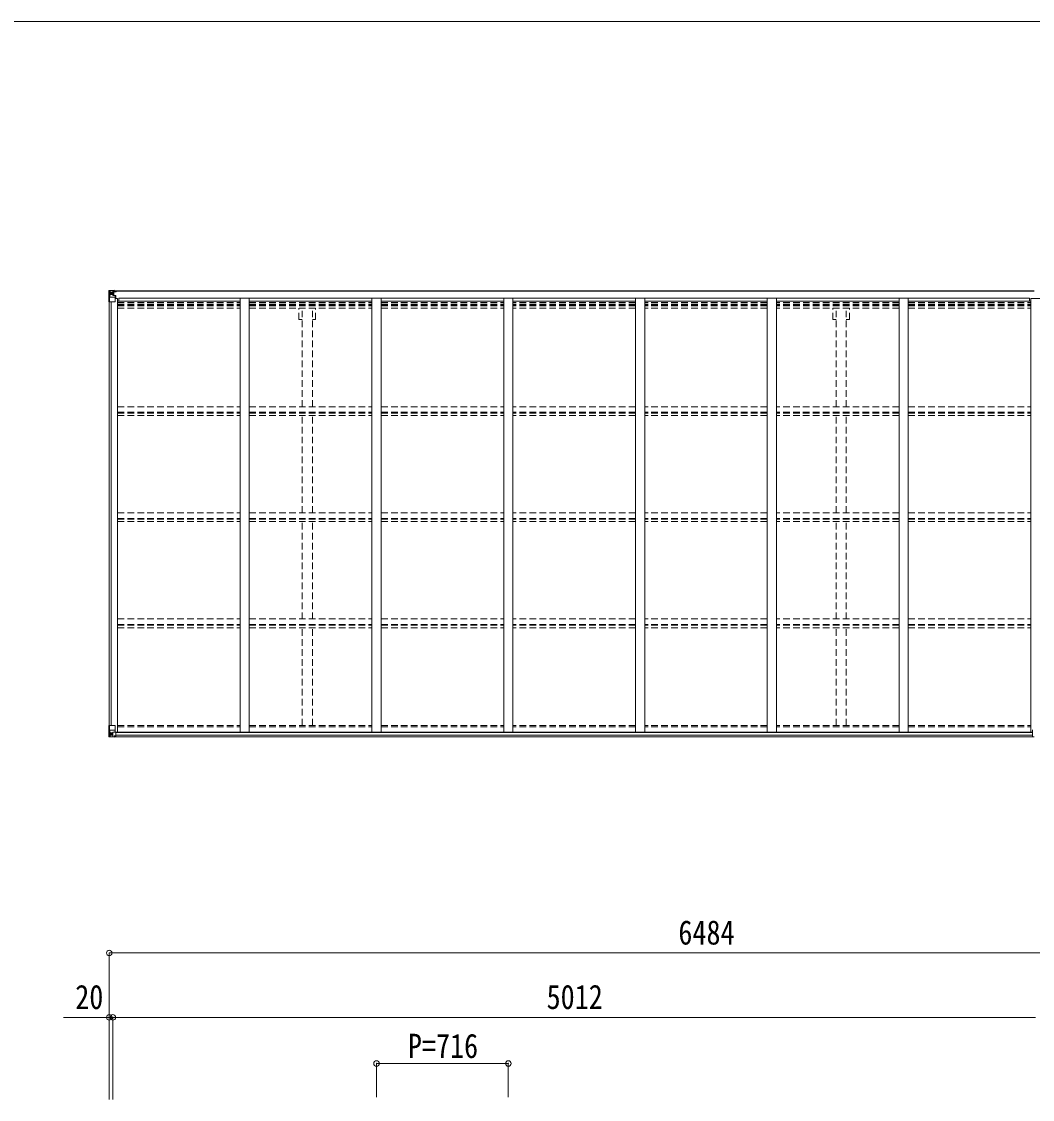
# Model space of a CAD drawing. Units: millimetres at full size, sheet at 1:30. Extents: x -8432 to 8432, y -5820 to 5820.
# Drawn here: x -407 to 5085, y -34 to 5820 of the extents above; entities that cross this region are included whole.
import ezdxf
from ezdxf.enums import TextEntityAlignment as Align

# ---------------------------------------------------------------- set-up
doc = ezdxf.new("R2010")
doc.units = ezdxf.units.MM
doc.header["$LTSCALE"] = 30
doc.header["$PDMODE"] = 32
doc.header["$PDSIZE"] = 30
doc.linetypes.add('DASHED1', pattern=[1.8, 1.2, -0.6])
for name, color, linetype, lineweight in [('0-3_ELV2', 4, 'Continuous', 9), ('0-4_TABLE1', 6, 'Continuous', 9), ('0-6_OTH_LINE', 6, 'Continuous', 9), ('F-0_240', 7, 'Continuous', 9)]:
    doc.layers.add(name, color=color, linetype=linetype, lineweight=lineweight)
doc.styles.add('ＭＳ ゴシック', font='')
doc.styles.get('ＭＳ ゴシック').set_extended_font_data('MS Gothic')

msp = doc.modelspace()

# ---------------------------------------------------------------- linework, layer by layer
at = {"layer": '0-3_ELV2'}
for p, q in [((90.87, 4357.95), (5094.87, 4357.95)), ((90.87, 4355.8), (5094.87, 4355.8)), ((69.37, 4297.18), (69.37, 1997.87)), ((79.07, 4297.18), (79.07, 1997.87)), ((114.37, 4315.83), (101.37, 4315.83)), ((114.37, 4315.83), (114.37, 1961.85)), ((114.37, 4302.15), (780.37, 4302.15)), ((121.87, 4302.15), (121.87, 4317.66)), ((121.87, 4317.66), (5068.87, 4317.66)), ((780.37, 4317.65), (780.37, 1961.85)), ((830.37, 4317.65), (830.37, 1961.85)), ((830.37, 4302.15), (1496.37, 4302.15)), ((1496.37, 4317.65), (1496.37, 1961.85)), ((1546.37, 4317.65), (1546.37, 1961.85)), ((1546.37, 4302.15), (2212.37, 4302.15)), ((2212.37, 4317.65), (2212.37, 1961.85)), ((2262.37, 4317.65), (2262.37, 1961.85)), ((2928.37, 4302.15), (2262.37, 4302.15)), ((2928.37, 4317.65), (2928.37, 1961.85)), ((2978.37, 4317.65), (2978.37, 1961.85)), ((3644.37, 4302.15), (2978.37, 4302.15)), ((3644.37, 4317.65), (3644.37, 1961.85)), ((3694.37, 4317.65), (3694.37, 1961.85)), ((4360.37, 4302.15), (3694.37, 4302.15)), ((4360.37, 4317.65), (4360.37, 1961.85)), ((4410.37, 4317.65), (4410.37, 1961.85)), ((4410.37, 4302.15), (5076.37, 4302.15)), ((5068.87, 4302.15), (5068.87, 4317.66)), ((5076.37, 1961.85), (5076.37, 4315.83)), ((5076.37, 4315.83), (5126.37, 4315.83)), ((94.11, 1961.85), (5084.87, 1961.85)), ((95.87, 1936.08), (5094.87, 1936.08)), ((105.87, 1959.59), (5084.87, 1959.59)), ((105.87, 1943.97), (5084.87, 1943.97))]:
    msp.add_line(p, q, dxfattribs=at)
at = {"layer": '0-3_ELV2', "linetype": 'DASHED1'}
for p, q in [((114.37, 4293.75), (780.37, 4293.75)), ((114.37, 4285.55), (780.37, 4285.55)), ((114.37, 4281.63), (780.37, 4281.63)), ((114.37, 4276.55), (780.37, 4276.55)), ((830.37, 4293.75), (1496.37, 4293.75)), ((830.37, 4285.55), (1496.37, 4285.55)), ((830.37, 4281.63), (1496.37, 4281.63)), ((830.37, 4276.55), (1496.37, 4276.55)), ((1546.37, 4293.75), (2212.37, 4293.75)), ((1546.37, 4285.55), (2212.37, 4285.55)), ((1546.37, 4281.63), (2212.37, 4281.63)), ((1546.37, 4276.55), (2212.37, 4276.55)), ((2928.37, 4293.75), (2262.37, 4293.75)), ((2928.37, 4285.55), (2262.37, 4285.55)), ((2928.37, 4281.63), (2262.37, 4281.63)), ((2928.37, 4276.55), (2262.37, 4276.55)), ((3644.37, 4293.75), (2978.37, 4293.75)), ((3644.37, 4285.55), (2978.37, 4285.55)), ((3644.37, 4281.63), (2978.37, 4281.63)), ((3644.37, 4276.55), (2978.37, 4276.55)), ((4360.37, 4293.75), (3694.37, 4293.75)), ((4360.37, 4285.55), (3694.37, 4285.55)), ((4360.37, 4281.63), (3694.37, 4281.63)), ((4360.37, 4276.55), (3694.37, 4276.55)), ((4410.37, 4293.75), (5076.37, 4293.75)), ((4410.37, 4285.55), (5076.37, 4285.55)), ((4410.37, 4281.63), (5076.37, 4281.63)), ((4410.37, 4276.55), (5076.37, 4276.55)), ((114.37, 4263.54), (780.37, 4263.54)), ((830.37, 4263.54), (1496.37, 4263.54)), ((1100.17, 4201.95), (1100.17, 4263.54)), ((1117.87, 3727.8), (1117.87, 4263.54)), ((1172.87, 3727.8), (1172.87, 4263.54)), ((1190.57, 4201.95), (1190.57, 4263.54)), ((1546.37, 4263.54), (2212.37, 4263.54)), ((2928.37, 4263.54), (2262.37, 4263.54)), ((3644.37, 4263.54), (2978.37, 4263.54)), ((4360.37, 4263.54), (3694.37, 4263.54)), ((4000.17, 4201.95), (4000.17, 4263.54)), ((4017.87, 3727.8), (4017.87, 4263.54)), ((4072.87, 3727.8), (4072.87, 4263.54)), ((4090.57, 4201.95), (4090.57, 4263.54)), ((4410.37, 4263.54), (5076.37, 4263.54)), ((1100.17, 4201.95), (1117.87, 4201.95)), ((1172.87, 4201.95), (1190.57, 4201.95)), ((4000.17, 4201.95), (4017.87, 4201.95)), ((4072.87, 4201.95), (4090.57, 4201.95)), ((114.37, 3727.8), (780.34, 3727.8)), ((114.37, 3698.07), (780.34, 3698.07)), ((114.37, 3693.52), (780.34, 3693.52)), ((830.37, 3727.8), (1496.34, 3727.8)), ((830.37, 3698.07), (1496.34, 3698.07)), ((830.37, 3693.52), (1496.34, 3693.52)), ((1546.37, 3727.8), (2212.34, 3727.8)), ((1546.37, 3698.07), (2212.34, 3698.07)), ((1546.37, 3693.52), (2212.34, 3693.52)), ((2928.37, 3727.8), (2262.37, 3727.8)), ((2928.37, 3698.07), (2262.37, 3698.07)), ((2928.37, 3693.52), (2262.37, 3693.52)), ((3644.37, 3727.8), (2978.37, 3727.8)), ((3644.37, 3698.07), (2978.37, 3698.07)), ((3644.37, 3693.52), (2978.37, 3693.52)), ((4360.34, 3727.8), (3694.37, 3727.8)), ((4360.34, 3698.07), (3694.37, 3698.07)), ((4360.34, 3693.52), (3694.37, 3693.52)), ((4410.37, 3727.8), (5076.37, 3727.8)), ((4410.37, 3698.07), (5076.37, 3698.07)), ((4410.37, 3693.52), (5076.37, 3693.52)), ((114.37, 3680.51), (780.34, 3680.51)), ((830.37, 3680.51), (1496.34, 3680.51)), ((1117.87, 3151.6), (1117.87, 3680.51)), ((1172.87, 3151.6), (1172.87, 3680.51)), ((1546.37, 3680.51), (2212.34, 3680.51)), ((2928.37, 3680.51), (2262.37, 3680.51)), ((3644.37, 3680.51), (2978.37, 3680.51)), ((4360.34, 3680.51), (3694.37, 3680.51)), ((4017.87, 3151.6), (4017.87, 3680.51)), ((4072.87, 3151.6), (4072.87, 3680.51)), ((4410.37, 3680.51), (5076.37, 3680.51)), ((114.37, 3151.73), (780.34, 3151.73)), ((114.37, 3121.99), (780.34, 3121.99)), ((114.37, 3117.44), (780.34, 3117.44)), ((114.37, 3104.43), (780.34, 3104.43)), ((830.37, 3151.73), (1496.34, 3151.73)), ((830.37, 3121.99), (1496.34, 3121.99)), ((830.37, 3117.44), (1496.34, 3117.44)), ((830.37, 3104.43), (1496.34, 3104.43)), ((1117.87, 2575.52), (1117.87, 3103.24)), ((1172.87, 2575.52), (1172.87, 3103.24)), ((1546.37, 3151.73), (2212.34, 3151.73)), ((1546.37, 3121.99), (2212.34, 3121.99)), ((1546.37, 3117.44), (2212.34, 3117.44)), ((1546.37, 3104.43), (2212.34, 3104.43)), ((2928.37, 3151.73), (2262.37, 3151.73)), ((2928.37, 3121.99), (2262.37, 3121.99)), ((2928.37, 3117.44), (2262.37, 3117.44)), ((2928.37, 3104.43), (2262.37, 3104.43)), ((3644.37, 3151.73), (2978.37, 3151.73)), ((3644.37, 3121.99), (2978.37, 3121.99)), ((3644.37, 3117.44), (2978.37, 3117.44)), ((3644.37, 3104.43), (2978.37, 3104.43)), ((4360.34, 3151.73), (3694.37, 3151.73)), ((4360.34, 3121.99), (3694.37, 3121.99)), ((4360.34, 3117.44), (3694.37, 3117.44)), ((4360.34, 3104.43), (3694.37, 3104.43)), ((4017.87, 2575.52), (4017.87, 3103.24)), ((4072.87, 2575.52), (4072.87, 3103.24)), ((4410.37, 3151.73), (5076.37, 3151.73)), ((4410.37, 3121.99), (5076.37, 3121.99)), ((4410.37, 3117.44), (5076.37, 3117.44)), ((4410.37, 3104.43), (5076.37, 3104.43)), ((114.37, 2575.65), (780.34, 2575.65)), ((830.37, 2575.65), (1496.34, 2575.65)), ((1546.37, 2575.65), (2212.34, 2575.65)), ((2928.37, 2575.65), (2262.37, 2575.65)), ((3644.37, 2575.65), (2978.37, 2575.65)), ((4360.34, 2575.65), (3694.37, 2575.65)), ((4410.37, 2575.65), (5076.37, 2575.65)), ((114.37, 2545.91), (780.34, 2545.91)), ((114.37, 2541.36), (780.34, 2541.36)), ((114.37, 2528.35), (780.34, 2528.35)), ((830.37, 2545.91), (1496.34, 2545.91)), ((830.37, 2541.36), (1496.34, 2541.36)), ((830.37, 2528.35), (1496.34, 2528.35)), ((1117.87, 1998.02), (1117.87, 2527.16)), ((1172.87, 1998.02), (1172.87, 2527.16)), ((1546.37, 2545.91), (2212.34, 2545.91)), ((1546.37, 2541.36), (2212.34, 2541.36)), ((1546.37, 2528.35), (2212.34, 2528.35)), ((2928.37, 2545.91), (2262.37, 2545.91)), ((2928.37, 2541.36), (2262.37, 2541.36)), ((2928.37, 2528.35), (2262.37, 2528.35)), ((3644.37, 2545.91), (2978.37, 2545.91)), ((3644.37, 2541.36), (2978.37, 2541.36)), ((3644.37, 2528.35), (2978.37, 2528.35)), ((4360.34, 2545.91), (3694.37, 2545.91)), ((4360.34, 2541.36), (3694.37, 2541.36)), ((4360.34, 2528.35), (3694.37, 2528.35)), ((4017.87, 1998.02), (4017.87, 2527.16)), ((4072.87, 1998.02), (4072.87, 2527.16)), ((4410.37, 2545.91), (5076.37, 2545.91)), ((4410.37, 2541.36), (5076.37, 2541.36)), ((4410.37, 2528.35), (5076.37, 2528.35)), ((114.37, 1998.02), (780.37, 1998.02)), ((830.37, 1998.02), (1496.37, 1998.02)), ((1546.37, 1998.02), (2212.37, 1998.02)), ((2928.37, 1998.02), (2262.37, 1998.02)), ((3644.37, 1998.02), (2978.37, 1998.02)), ((4360.37, 1998.02), (3694.37, 1998.02)), ((4410.37, 1998.02), (5076.37, 1998.02)), ((114.37, 1989.68), (780.37, 1989.68)), ((830.37, 1989.68), (1496.37, 1989.68)), ((1546.37, 1989.68), (2212.37, 1989.68)), ((2928.37, 1989.68), (2262.37, 1989.68)), ((3644.37, 1989.68), (2978.37, 1989.68)), ((4360.37, 1989.68), (3694.37, 1989.68)), ((4410.37, 1989.68), (5076.37, 1989.68))]:
    msp.add_line(p, q, dxfattribs=at)
at = {"layer": '0-4_TABLE1'}
for p, q in [((67.37, 4357.89), (67.37, 4297.18)), ((95.87, 4360.58), (68.31, 4358.89)), ((68.31, 4358.85), (68.31, 4358.88)), ((77.28, 4359.28), (69.36, 4358.8)), ((70.22, 4357.83), (70.22, 4357.76)), ((70.22, 4297.18), (70.22, 4357.76)), ((70.76, 4324.06), (74.9, 4336.15)), ((74.19, 4354.39), (71.45, 4358.06)), ((75.04, 4350.88), (77.37, 4350.94)), ((75.04, 4337.41), (75.04, 4350.88)), ((77.37, 4337.38), (75.04, 4337.41)), ((89.37, 4360.06), (77.37, 4359.28)), ((90.87, 4350.94), (77.37, 4350.94)), ((90.87, 4337.38), (77.37, 4337.38)), ((77.37, 4337.38), (77.37, 4337.38)), ((82.85, 4343.74), (82.85, 4342.78)), ((89.37, 4334.08), (89.37, 4360.18)), ((89.37, 4359.29), (95.87, 4359.69)), ((90.87, 4354.47), (89.37, 4354.47)), ((90.2, 4333.82), (100.55, 4332.17)), ((90.2, 4333.19), (90.2, 4333.82)), ((100.55, 4331.54), (90.2, 4333.19)), ((95.87, 4358.77), (90.87, 4358.68)), ((99.37, 4354.11), (90.87, 4354.11)), ((94.87, 4349.18), (90.87, 4349.18)), ((94.87, 4340.98), (90.87, 4340.98)), ((90.98, 4352.81), (94.87, 4352.81)), ((91.37, 4355.14), (91.37, 4353.18)), ((99.37, 4355.14), (91.37, 4355.14)), ((99.37, 4355.11), (91.37, 4355.11)), ((91.37, 4353.18), (101.37, 4353.27)), ((91.37, 4353.02), (91.37, 4353.18)), ((106.37, 4353.15), (91.37, 4353.02)), ((94.87, 4333.08), (94.87, 4353.04)), ((95.87, 4357.95), (95.87, 4360.58)), ((99.37, 4354.11), (99.37, 4355.8)), ((100.55, 4332.17), (100.55, 4331.54)), ((100.82, 4332.09), (105.87, 4332.05)), ((100.87, 4358.38), (100.87, 4357.95)), ((101.17, 4358.38), (100.87, 4358.38)), ((101.17, 4358.38), (102.86, 4357.95)), ((101.37, 4354.88), (107.37, 4354.88)), ((104.87, 4332.06), (104.87, 4330.32)), ((105.87, 4315.83), (105.87, 4332.05)), ((106.37, 4355.8), (106.37, 4354.88)), ((107.37, 4353.2), (107.37, 4355.8)), ((67.37, 4297.18), (100.37, 4297.18)), ((70.76, 4324.06), (77.37, 4323.85)), ((77.37, 4323.85), (101.37, 4323.85)), ((101.37, 4298.18), (101.37, 4331.28)), ((105.87, 4330.33), (101.37, 4330.3)), ((105.87, 4320.18), (101.37, 4320.18)), ((67.37, 1997.87), (100.37, 1997.87)), ((67.37, 1937.16), (67.37, 1997.87)), ((70.22, 1997.87), (70.22, 1937.29)), ((101.37, 1996.87), (101.37, 1963.77)), ((68.31, 1936.21), (68.31, 1936.16)), ((77.28, 1935.78), (69.36, 1936.25)), ((70.22, 1937.22), (70.22, 1937.29)), ((70.76, 1970.99), (77.37, 1971.2)), ((70.76, 1970.99), (74.9, 1958.91)), ((74.19, 1940.66), (71.45, 1937)), ((77.37, 1957.67), (75.04, 1957.64)), ((75.04, 1957.64), (75.04, 1944.17)), ((75.04, 1944.17), (77.37, 1944.11)), ((77.37, 1971.2), (101.37, 1971.2)), ((77.37, 1957.67), (77.37, 1957.67)), ((89.37, 1957.67), (77.37, 1957.67)), ((77.37, 1944.11), (89.37, 1944.11)), ((89.37, 1934.99), (77.37, 1935.77)), ((81.89, 1951.31), (81.89, 1952.27)), ((89.37, 1961.66), (95.87, 1961.66)), ((89.37, 1961.66), (89.37, 1934.87)), ((100.55, 1963.52), (90.2, 1961.86)), ((90.2, 1961.86), (90.2, 1961.66)), ((92.9, 1961.66), (100.55, 1962.88)), ((95.87, 1961.66), (104.87, 1961.63)), ((95.87, 1934.47), (95.87, 1940.42)), ((104.87, 1939.85), (95.87, 1939.79)), ((100.55, 1962.88), (100.55, 1963.52)), ((105.87, 1960.72), (105.87, 1940.56)), ((5084.87, 1939.94), (5084.87, 1972.26)), ((5084.87, 1939.94), (5084.87, 1939.91))]:
    msp.add_line(p, q, dxfattribs=at)
for points in [[(80.93, 4344.7), (79.97, 4344.7), (79.97, 4345.66), (80.93, 4345.66)], [(81.89, 4346.62), (81.89, 4347.58), (82.85, 4347.58), (82.85, 4346.62)], [(82.85, 4342.78), (81.89, 4342.78), (81.89, 4343.74)], [(83.81, 4345.66), (84.77, 4345.66), (84.77, 4344.7), (83.81, 4344.7)], [(95.87, 4359.18), (90.87, 4359.18), (90.87, 4333.72)], [(101.37, 4354.88), (101.37, 4353.26), (107.37, 4353.31)], [(68.31, 1936.16), (77.37, 1935.61), (95.87, 1934.47)], [(80.93, 1949.39), (79.97, 1949.39), (79.97, 1950.35), (80.93, 1950.35)], [(81.89, 1952.27), (82.85, 1952.27), (82.85, 1951.31)], [(82.85, 1948.43), (82.85, 1947.47), (81.89, 1947.47), (81.89, 1948.43)], [(83.81, 1950.35), (84.77, 1950.35), (84.77, 1949.39), (83.81, 1949.39)], [(105.87, 1940.56), (105.86, 1940.46), (95.87, 1940.42)]]:
    msp.add_lwpolyline(points, dxfattribs=at)
for centre in [(82.37, 4345.18), (82.37, 1949.87)]:
    msp.add_circle(centre, 5.3, dxfattribs=at)
for centre, radius, start, end in [((68.37, 4357.89), 0.999, 93.4424, 179.95083), ((68.37, 4357.89), 1, 93.50017, 180.00079), ((68.37, 4357.85), 0.999, 93.4424, 179.95083), ((69.53, 4371.5), 12.7, 269.24466, 275.10311), ((71.5, 4357.89), 1.28, 131.17831, 182.45895), ((80.93, 4346.62), 0.96, 270, 0), ((80.93, 4343.74), 0.96, 0, 90), ((83.81, 4346.62), 0.96, 180, 270), ((83.81, 4343.74), 0.96, 90, 180), ((90.31, 4334.75), 0.937, 182.32209, 263.26766), ((90.31, 4334.12), 0.937, 182.32209, 263.26766), ((91.37, 4355.64), 0.5, 179.99802, 269.99691), ((91.37, 4355.61), 0.5, 180.00109, 270.00109), ((91.37, 4352.68), 0.5, 90.52895, 180.04464), ((91.39, 4352.51), 0.513, 91.88028, 181.04707), ((100.44, 4331.24), 0.937, 2.32209, 83.26766), ((106.51, 4360.84), 7.69, 268.96999, 276.43426), ((100.37, 4298.18), 1, 270, 0), ((100.44, 4330.6), 0.937, 2.32209, 83.26766), ((100.37, 1996.87), 1, 0, 90), ((68.37, 1937.2), 0.999, 180.04917, 266.5576), ((68.37, 1937.16), 0.999, 180.04917, 266.5576), ((68.37, 1937.16), 1, 179.99921, 266.49983), ((69.53, 1923.55), 12.7, 84.89689, 90.75534), ((71.5, 1937.16), 1.28, 177.54105, 228.82169), ((80.93, 1951.31), 0.96, 270, 0), ((80.93, 1948.43), 0.96, 0, 90), ((83.81, 1951.31), 0.96, 180, 270), ((83.81, 1948.43), 0.96, 90, 180), ((90.31, 1960.93), 0.937, 96.73234, 129.06602), ((100.44, 1964.45), 0.937, 276.73234, 357.67791), ((100.44, 1963.81), 0.937, 276.73234, 357.67791), ((5085.87, 1972.26), 1, 90, 180)]:
    msp.add_arc(centre, radius, start, end, dxfattribs=at)
for centre, major_axis, ratio, start_param, end_param in [((269.31, 4371.2), (201, 12.36), 0.060933, 3.1373463, 3.1378449), ((70.31, 4358.97), (2, 0.12), 0.060933, 3.1378449, 4.2119296), ((70.5, 4355.87), (-0.02, 3), 0.466854, 5.5234897, 6.1575023), ((72.17, 4350.8), (0.03, 5), 0.573921, 4.7320603, 5.5159136), ((73.64, 4337.43), (0, 3), 0.468246, 4.2703918, 4.7058971), ((-4.38, 4350.94), (81.75, 0), 0.061163, 0, 0.0007725), ((71.48, 4326.41), (0.85, 2.32), 0.403757, 2.3087461, 3.2744049), ((70.31, 1936.08), (2, -0.12), 0.060933, 2.0712557, 3.1453404), ((269.31, 1923.85), (201, -12.36), 0.060933, 3.1453404, 3.145839), ((71.48, 1968.64), (0.85, -2.32), 0.403757, 3.0087805, 3.9744392), ((70.5, 1939.18), (-0.02, -3), 0.466854, 0.125683, 0.7596956), ((72.17, 1944.25), (0.03, -5), 0.573921, 0.7672717, 1.551125), ((73.64, 1957.62), (0, -3), 0.468246, 1.5772882, 2.0127935), ((-4.38, 1944.11), (81.75, 0), 0.061163, 6.2824128, 6.2831853), ((104.87, 1960.72), (1, -0.021), 0.906239, 0.0187047, 1.589501), ((104.87, 1940.55), (1, 0.012), 0.707053, 4.7036637, 6.124411)]:
    msp.add_ellipse(centre, major_axis=major_axis, ratio=ratio, start_param=start_param, end_param=end_param, dxfattribs=at)
at = {"layer": '0-6_OTH_LINE'}
for p, q in [((69.37, 761.87), (69.37, -30.78)), ((69.37, 761.87), (6553.37, 761.87)), ((69.37, 411.87), (69.37, -33.54)), ((69.37, 411.87), (89.37, 411.87)), ((89.37, 411.87), (89.37, -33.54)), ((89.37, 411.87), (5101.37, 411.87)), ((1521.37, 161.87), (1521.37, -20.58)), ((1521.37, 161.87), (2237.37, 161.87)), ((2237.37, 161.87), (2237.37, -20.58))]:
    msp.add_line(p, q, dxfattribs=at)
at = {"layer": '0-6_OTH_LINE', "lineweight": 18}
msp.add_line((69.37, 411.87), (-179.46, 411.87), dxfattribs=at)
at = {"layer": '0-6_OTH_LINE'}
for p in [(69.37, 761.87), (69.37, 411.87), (89.37, 411.87), (1521.37, 161.87), (2237.37, 161.87)]:
    msp.add_point(p, dxfattribs=at)
at = {"layer": 'F-0_240', "color": 5}
msp.add_line((-8432.06, 5820), (8007.94, 5820), dxfattribs=at)

# ---------------------------------------------------------------- texts
at = {"layer": '0-6_OTH_LINE', "color": 7, "style": 'ＭＳ ゴシック', "width": 0.85}
for s, p in [('6484', (3161.37, 767.87)), ('20', (-115.22, 417.49)), ('5012', (2445.37, 417.87)), ('P=716', (1691.87, 151.87))]:
    msp.add_text(s, height=132, dxfattribs=at).set_placement(p, align=Align.BOTTOM_LEFT)

doc.saveas('drawing.dxf')
